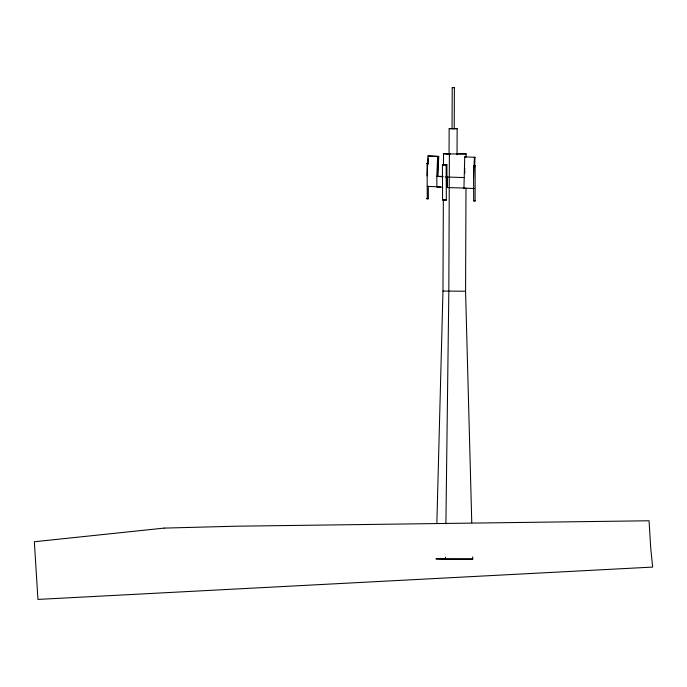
<?xml version="1.0" encoding="UTF-8"?>
<svg xmlns="http://www.w3.org/2000/svg" width="687" height="687" viewBox="0 0 687 687"><rect width="100%" height="100%" fill="white"/><g stroke="black" fill="none" stroke-linecap="round" stroke-linejoin="round"><path stroke-width="1.03" d="M436.846 523.503L442.969 291.073L443.338 199.874M443.476 165.533L443.527 153.733L449.693 153.776M449.049 154.704L449.152 128.649L452.742 128.624M443.527 153.733L449.384 153.974L448.826 291.314L445.897 523.872M452.055 128.658L452.218 87.584L454.39 87.593L454.227 128.667L452.355 128.658M457.044 154.721L457.147 128.675L453.789 128.632M471.763 522.661L465.571 291.228L465.992 188.221M466.121 157.1L466.129 153.888L456.46 153.836M472.682 556.951L472.742 559.089L445.451 559.235L445.477 557.088M427.151 175.872L427.958 155.983L438.735 156.404L437.928 176.293L436.829 176.319L436.889 186.83L437.98 186.804L427.202 186.383L428.302 186.349L428.37 198.715L426.73 198.698L428.37 198.715M428.104 164.348L428.362 158.062M436.829 176.319L437.645 156.438L438.735 156.404M465.339 156.842L464.73 156.859L463.948 188.083L474.116 188.521M464.541 173.416L464.756 168.238M464.661 173.416L464.747 171.346M473.575 178.027L474.416 157.314L475.018 157.297L474.597 167.654M457.147 128.675L449.152 128.649M443.184 176.387L436.88 176.353L442.668 176.817M463.948 188.083L464.601 187.937M454.193 128.675L453.66 128.658M475.052 165.687L473.506 165.661L473.695 200.896L475.112 200.93L475.146 165.679L474.597 165.627M438.126 156.421L437.439 176.301M427.082 163.506L428.173 163.472L426.584 163.463L427.082 163.506L427.271 198.741M446.138 164.846L442.402 164.665L442.591 199.908L446.335 200.08L446.138 164.846L442.402 164.665L446.902 164.674L447.022 187.542L464.429 188.066M445.082 177.083L447.366 177.057L447.426 187.568M473.695 200.896L475.292 200.913M449.384 153.974L466.129 153.888M465.571 291.228L442.969 291.073M445.236 164.674L446.902 164.674M442.402 164.751L444.068 164.743M464.378 177.564L447.366 177.057M472.742 559.089L435.91 558.849L445.451 559.235M440.504 186.83L436.932 186.864L442.72 187.328M452.261 87.584L454.347 87.584M445.975 153.768L450.32 153.94M464.73 156.859L475.018 157.297M427.958 155.983L437.645 156.438M442.591 199.908L446.335 200.08M164.124 528.097L34.35 541.751L37.94 599.425L652.65 567.084L650.709 547.943L649.06 520.772L235.976 526.208L164.124 528.097"/></g></svg>
